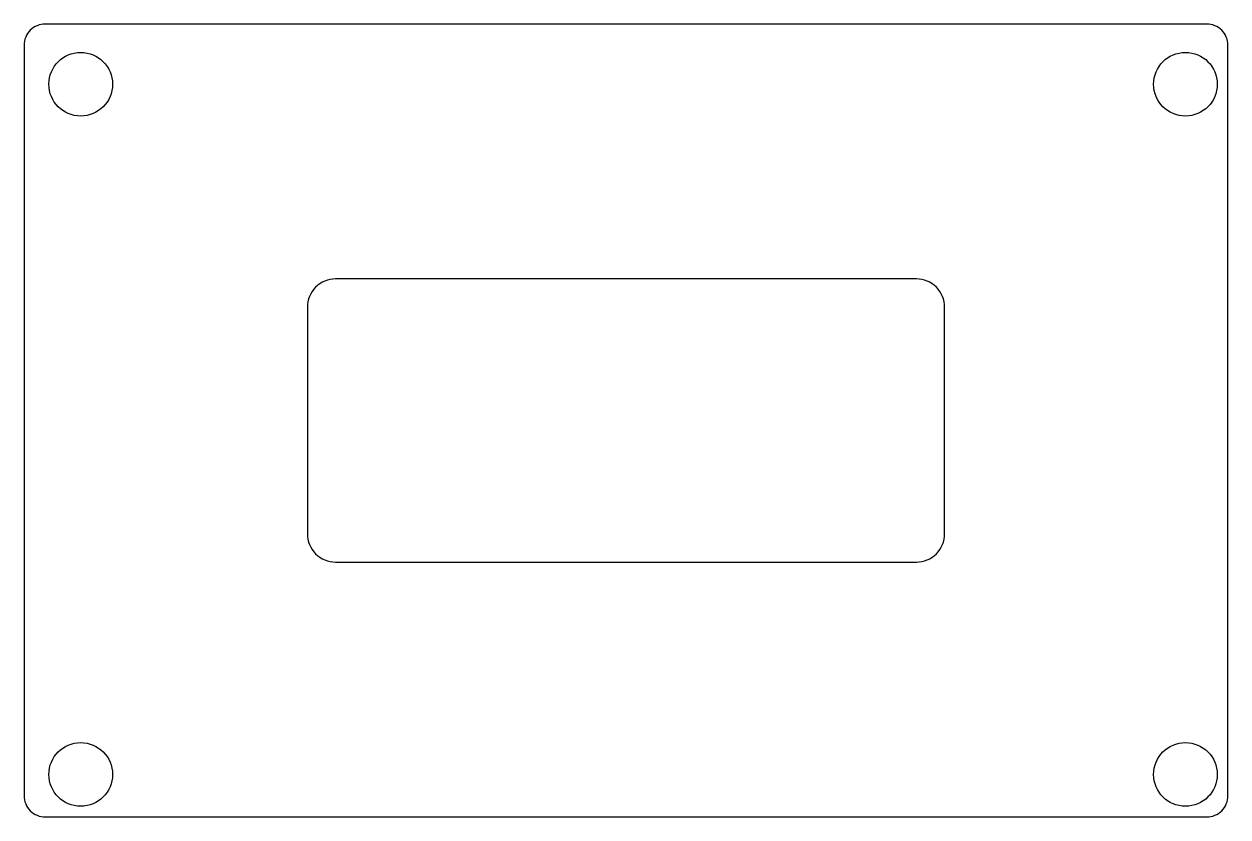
# Model space of a CAD drawing. Header units: millimetres. Extents: x 0 to 170, y 0 to 112.
import ezdxf

# ---------------------------------------------------------------- set-up
doc = ezdxf.new("R2010")
doc.units = ezdxf.units.MM
doc.layers.add('TAGLIO', color=1, linetype='Continuous')

msp = doc.modelspace()

# ---------------------------------------------------------------- linework, layer by layer
at = {"layer": 'TAGLIO'}
for points in [[(3, 0), (167, 0, 0.414214), (170, 3), (170, 109, 0.414214), (167, 112), (3, 112, 0.414214), (0, 109), (0, 3, 0.414214)], [(44, 36), (126, 36, 0.414214), (130, 40), (130, 72, 0.414214), (126, 76), (44, 76, 0.414214), (40, 72), (40, 40, 0.414214)]]:
    msp.add_lwpolyline(points, format="xyb", close=True, dxfattribs=at)
for centre in [(8, 103.5), (164, 103.5), (8, 6), (164, 6)]:
    msp.add_circle(centre, 4.5, dxfattribs=at)

doc.saveas('drawing.dxf')
